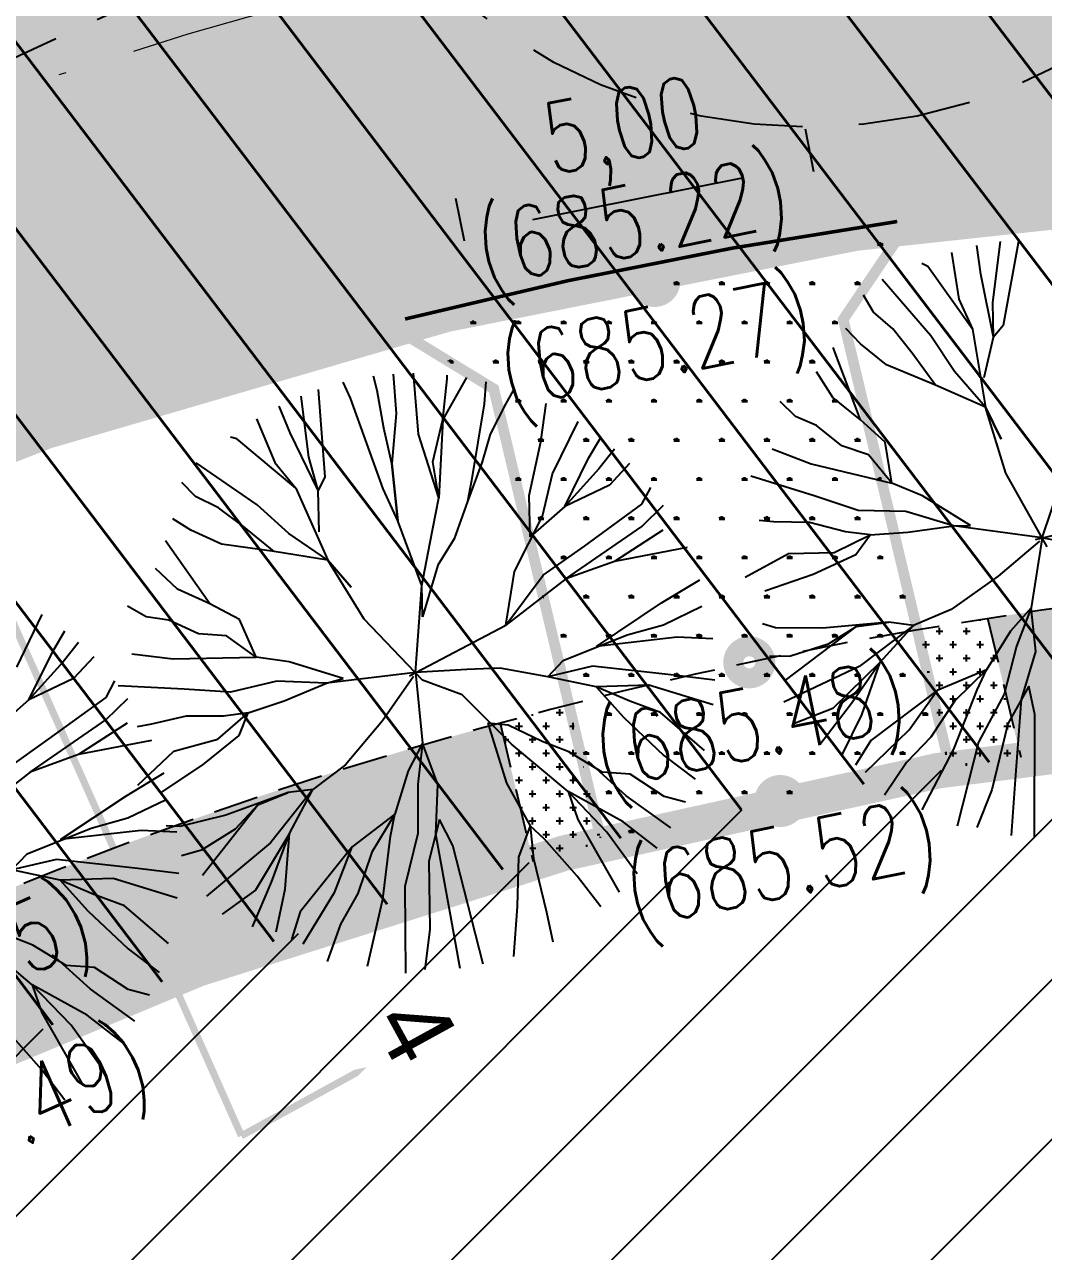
# Model space of a CAD drawing. Extents: x 352140 to 354978, y 6304672 to 6307963.
# Drawn here: x 352300.95 to 352315.26, y 6306009.16 to 6306026.39 of the extents above; entities that cross this region are included whole.
import ezdxf

# ---------------------------------------------------------------- set-up
doc = ezdxf.new("R2010")
doc.units = 0
for name, pattern in [('CENTER', [50.800000000000004, 31.75, -6.35, 6.35, -6.35]), ('CONTINUOS', [0]), ('DASHDOT', [1, 0.5, -0.25, 0, -0.25]), ('DASHDOTX2', [2, 1, -0.5, 0, -0.5]), ('DASHED', [19.049999999999997, 12.7, -6.35]), ('HIDDEN', [9.524999999999999, 6.35, -3.175])]:
    doc.linetypes.add(name, pattern=pattern)
doc.layers.get('0').update_dxf_attribs({"linetype": 'CONTINUOUS'})
for name, color, linetype in [('00-S2_ALL AREA APORTANTES', 150, 'CONTINUOUS'), ('01_Dem Ext_Transl_niv.anillo', 130, 'CONTINUOUS'), ('02_Geo ext_Acotamiento', 7, 'CONTINUOUS'), ('02_Geo ext_Eje', 4, 'CONTINUOUS'), ('02_Geo ext_Geometria', 2, 'CONTINUOUS'), ('03_Pav ext_Escurrimiento', 2, 'CONTINUOUS'), ('03_Pav ext_HCV', 34, 'CONTINUOUS'), ('03_Pav ext_Linea de Corte', 6, 'CONTINUOUS'), ('03_Pav ext_Vereda HC', 42, 'CONTINUOUS'), ('03_Pav proy_Solera Tipo A', 1, 'CONTINUOUS'), ('03_S2_Pav ext_Borde vereda', 7, 'CONTINUOUS'), ('03_S3_Pav ext_Cota', 2, 'CONTINUOUS'), ('Paisajismo', 253, 'CONTINUOUS')]:
    doc.layers.add(name, color=color, linetype=linetype)
doc.layers.add('0_ASD_LINEA OFICIAL', color=253, linetype='DASHDOT', lineweight=20)
doc.layers.add('EJE PROYECTADO', color=7, linetype='DASHDOTX2', lineweight=15)
doc.styles.add('JPG_2MM', font='simplex.shx', dxfattribs={"height": 1})
doc.styles.add('NEGRITA', font='swisse.ttf')
doc.styles.add('ROMANS', font='romans.shx', dxfattribs={"width": 0.75})
doc.dimstyles.new('Principal', dxfattribs={"dimscale": 0, "dimtxt": 2, "dimasz": 2, "dimexe": 1, "dimexo": 1, "dimtad": 1, "dimrnd": 0.05, "dimzin": 1, "dimtxsty": 'ROMANS', "dimcen": 2.5, "dimclrt": 2, "dimaunit": 2, "dimadec": 0, "dimazin": 0, "dimtfac": 1, "dimtmove": 0, "dimatfit": 3, "dimfxl": 1, "dimfxlon": 1, "dimarcsym": 0})
pattern_1 = [(127.2451660467093, (0, 0), (-1.263734244477452, -0.9607975902004564), [])]
pattern_2 = [(359.9999999994121, (0, 0), (0.3175000000056422, 0.5499261309017425), [0.079375, -0.555625]), (90, (0.0396875, -4.072e-13), (-0.3174999999943578, 0.5499261309082575), [0.0396875, -1.06016476181]), (90, (0.049609375, -5.09e-13), (-0.3174999999943578, 0.5499261309082575), [0.03175, -1.06810226181]), (90, (0.029765625, -3.054e-13), (-0.3174999999943578, 0.5499261309082575), [0.03175, -1.06810226181]), (59.99999999941215, (0.05953125, -6.108e-13), (-0.3174999995629745, 0.5499261311573168), [0.0254, -0.6096]), (119.9999999994121, (0.01984375, -2.036e-13), (-0.6349999995686166, 2.555744e-10), [0.0254, -0.6095999999999999])]
pattern_3 = [(0, (0, 0), (0.15875, 0.3175), [0, -0.3175])]

# ---------------------------------------------------------------- blocks, each defined once
blk = doc.blocks.new('*U962')
at = {"layer": 'EJE PROYECTADO', "color": 7, "linetype": 'DASHDOT', "lineweight": 15, "ltscale": 4}
blk.add_arc((352323.9821354292, 6305956.91211073), 72.37226913880471, 63.50553329109514, 114.7343948820518, dxfattribs=at)
blk = doc.blocks.new('*D1351')
at = {"layer": '02_Geo ext_Acotamiento', "color": 0, "lineweight": -2, "transparency": 16777216}
for p, q in [((352312.0316379636, 6306024.31922869), (352311.912838033, 6306024.917548485)), ((352308.083288909, 6306023.647408039), (352311.0293629032, 6306024.232368439)), ((352307.1238597255, 6306023.34476032), (352307.0050597948, 6306023.943080115))]:
    blk.add_line(p, q, dxfattribs=at)
at = {"layer": '02_Geo ext_Acotamiento', "color": 0, "transparency": 16777216}
for points in [[(352310.9969039059, 6306024.395843793), (352311.0618219008, 6306024.068893085), (352312.0102150252, 6306024.427122424)], [(352308.0508299116, 6306023.810883393), (352308.1157479065, 6306023.483932685), (352307.102436787, 6306023.452654054)]]:
    blk.add_solid(points, dxfattribs=at)
at = {"layer": '02_Geo ext_Acotamiento', "color": 2, "transparency": 16777216, "insert": (352309.3795402947, 6306024.830245077), "char_height": 1, "attachment_point": 5, "rotation": 11.230352433512483, "style": 'ROMANS'}
blk.add_mtext('5,00', dxfattribs=at)
blk = doc.blocks.new('A$C27410629')
at = {"true_color": 0x136734, "transparency": 33554559}
h = blk.add_hatch(dxfattribs=at)
h.set_pattern_fill('ANSI31', color=116, scale=0.5)
h.set_pattern_definition([(45, (-8759.562515186517, -519.1035735587502), (-1.122532015133644, 1.122532015133644), [])])
h.paths.add_polyline_path([(137.5068959888558, 1252.464406617455, 0.1176268807227723), (109.8147584422568, 1254.193915082658, 0.0669245107500281), (94.44469839795602, 1249.334472017372, 0.3153492887079504), (64.30173641118381, 1196.270282113329, 0.0226826871159959), (65.7292635223912, 1185.310127003227), (112.3603922077091, 1218.953454515778), (153.4782689701005, 1161.962272479494), (172.1053089193083, 1139.480769404351), (187.9579650288579, 1141.807885415954), (193.565073162812, 1120.465553675225), (224.197974734232, 1050.129297271156), (250.6203797236194, 989.4787086543838), (268.1526288855184, 972.7353945672494, 7.2547007156e-06), (291.4898137452492, 983.2987389690225), (238.1945199318034, 1105.633967029937), (205.2934048173047, 1181.112163638985), (177.0531538182076, 1197.651557407602)])
at = {"layer": '0_ASD_LINEA OFICIAL', "ltscale": 8}
blk.add_lwpolyline([(105.3969465088849, 1035.562361611197, 0.5, 0.5, 0.0290783963948155), (96.49739032833118, 1087.586790840495, 0.5, 0.5, 0), (93.67239595213323, 1099.099954622301, 0.5, 0.5, -0.0248918154574144), (93.1686848455247, 1101.536063994684, 0.5, 0.5, 0.0280001755021464), (85.58360530758229, 1125.976145468789, 0.5, 0.5, 0), (80.53034666677559, 1140.452970316577, 0.5, 0.5, -0.01403462392197), (70.93430501161492, 1165.446933883543, 0.5, 0.5, -0.0411311629425888), (65.72926351752159, 1185.310126999917, 0.5, 0.5, -0.0226826871159949), (64.30173641118381, 1196.270282113328, 0.5, 0.5, -0.3153492887079679), (94.44469839795784, 1249.334472017374, 0.5, 0.5, -0.066924510750147), (109.8147584422877, 1254.193915082663, 0.5, 0.5, -0.1176268807226383), (137.5068959888558, 1252.464406617455, 0.5, 0.5, -0.0442755829468663), (147.2508640152264, 1248.520743937503, 0.5, 0.5, 0), (172.0219517330806, 1234.851772024538, 0.5, 0.5, 0.017506752806276), (184.8220180485951, 1228.362281347179, 0.5, 0.5, -0.0115899727683481), (202.0240396122099, 1219.429553328131, 0.5, 0.5, 0.0894508396498436), (234.6303973079339, 1209.248334625051, 0.5, 0.5, 0.0207485710579163), (245.5796070346114, 1209.119370963425, 0.5, 0.5, 0.0292650525021234), (260.9574949201233, 1210.47964378159, 0.5, 0.5, 0.0145516934507563), (283.5421609954101, 1214.484549576148, 0.5, 0.5, 0.0321136014722069), (329.8150799274445, 1226.935406510711, 0.5, 0.5, 0.0079173357297827)], format="xyseb", dxfattribs=at)
blk = doc.blocks.new('1.0 - LO RECABARREN LOTEO PARQUE - VEGETACION PROPUESTA ETAPA MUNICIPAL')
at = {"layer": 'Paisajismo', "color": 251}
for p, q in [((352314.908742209, 6306023.369068781), (352314.6909236717, 6306022.161016658)), ((352314.3756753092, 6306022.879580681), (352314.3216604016, 6306023.281234941)), ((352314.5441118562, 6306022.480251461), (352314.6527015627, 6306023.341181979)), ((352313.6295153416, 6306022.986245276), (352313.5486111875, 6306023.028441614)), ((352313.9655178457, 6306023.185331128), (352314.0655042462, 6306022.529712184)), ((352314.2604501283, 6306022.105812382), (352313.6295153416, 6306022.986245276)), ((352314.5532282962, 6306021.997412955), (352314.3756753092, 6306022.879580681)), ((352313.6746408337, 6306022.014578867), (352312.992095432, 6306022.803408406)), ((352312.8671855771, 6306022.346744107), (352312.7291637562, 6306022.584653731)), ((352314.0655042462, 6306022.529712184), (352314.2604501283, 6306022.105812382)), ((352313.1386919118, 6306022.111354795), (352312.8671855771, 6306022.346744107)), ((352314.5532282962, 6306021.997412955), (352314.5441118562, 6306022.480251461)), ((352314.6909236717, 6306022.161016658), (352314.5532282962, 6306021.997412955)), ((352312.6846123119, 6306021.901755619), (352312.4793849411, 6306022.119260246)), ((352313.4122135213, 6306021.769111468), (352313.1386919118, 6306022.111354795)), ((352314.0045821409, 6306021.513058085), (352313.6746408337, 6306022.014578867)), ((352314.2604501283, 6306022.105812382), (352314.4413102241, 6306021.013550462)), ((352314.4231299521, 6306021.431443747), (352314.5532282962, 6306021.997412955)), ((352312.6846395268, 6306020.835106607), (352312.3020767844, 6306021.850209776)), ((352313.0521982398, 6306021.60681376), (352312.6846123119, 6306021.901755619)), ((352313.7411483344, 6306021.321016178), (352313.4122135213, 6306021.769111468)), ((352306.1253539278, 6306021.476784886), (352306.1667701, 6306020.922210893)), ((352306.4770828532, 6306020.632699491), (352306.409599331, 6306021.488143883)), ((352312.2965691898, 6306021.149786738), (352312.0685779052, 6306021.50774041)), ((352313.7411483344, 6306021.321016178), (352313.0521982398, 6306021.60681376)), ((352314.4413102241, 6306021.013550462), (352314.0045821409, 6306021.513058085)), ((352305.521761261, 6306021.13932873), (352305.4212221859, 6306021.364099648)), ((352305.9003253116, 6306021.247337454), (352305.8448023718, 6306021.446553008)), ((352307.1533378628, 6306021.426951555), (352306.818397508, 6306020.837511602)), ((352306.818397508, 6306020.837511602), (352306.8806955368, 6306021.409624911)), ((352306.8806955368, 6306021.409624911), (352306.8834161753, 6306021.464266996)), ((352307.4263706961, 6306021.369726422), (352307.4023761749, 6306021.057696417)), ((352314.4413102241, 6306021.013550462), (352313.7411483344, 6306021.321016178)), ((352304.9391940841, 6306020.3085216), (352304.8288868019, 6306021.169233739)), ((352305.0698025248, 6306021.260305692), (352305.1612211229, 6306020.036182542)), ((352305.9805620109, 6306019.867652418), (352305.521761261, 6306021.13932873)), ((352305.9923519417, 6306020.718235642), (352305.9003253116, 6306021.247337454)), ((352307.8131051968, 6306021.256025732), (352307.7000847793, 6306021.055509015)), ((352312.6846395268, 6306020.835106607), (352312.2965691898, 6306021.149786738)), ((352304.6761872657, 6306020.652995273), (352304.5233797102, 6306021.028353241)), ((352307.4023761749, 6306021.057696417), (352307.2215703408, 6306019.983754726)), ((352307.7000847793, 6306021.055509015), (352307.484687973, 6306020.634888978)), ((352308.1973337322, 6306020.527261327), (352308.2711366198, 6306021.066192506)), ((352311.7731688414, 6306020.883000588), (352311.5555602868, 6306021.092682218)), ((352314.6634583186, 6306020.563438939), (352314.4413102241, 6306021.013550462)), ((352314.4413102241, 6306021.013550462), (352314.6634583186, 6306020.563438939)), ((352314.725930756, 6306020.083587269), (352314.4413102241, 6306021.013550462)), ((352304.2025678118, 6306020.846378553), (352304.4634371167, 6306020.236640342)), ((352306.1667701, 6306020.922210893), (352306.1029269632, 6306020.222042365)), ((352306.6789341737, 6306020.243894909), (352306.818397508, 6306020.837511602)), ((352306.818397508, 6306020.837511602), (352306.7637869874, 6306019.740532651)), ((352308.3614622964, 6306020.074867887), (352308.7200368392, 6306020.813191089)), ((352312.0693531808, 6306020.754972359), (352311.7731688414, 6306020.883000588)), ((352313.0325007342, 6306020.519667289), (352312.6846395268, 6306020.835106607)), ((352305.0688475101, 6306019.843326888), (352304.6761872657, 6306020.652995273)), ((352306.1029269632, 6306020.222042365), (352305.9923519417, 6306020.718235642)), ((352306.7637869874, 6306019.740532651), (352306.4770828532, 6306020.632699491)), ((352307.484687973, 6306020.634888978), (352307.3721735563, 6306020.24294307)), ((352312.4219549331, 6306020.46766971), (352312.0693531808, 6306020.754972359)), ((352303.9270757712, 6306020.569544678), (352303.8381863976, 6306020.590152741)), ((352304.7582584436, 6306019.875011631), (352303.9270757712, 6306020.569544678)), ((352308.0323454699, 6306019.771059523), (352308.1973337322, 6306020.527261327)), ((352308.8671149551, 6306020.296159413), (352309.0383532528, 6306020.585405183)), ((352312.7982304252, 6306020.341153676), (352312.4219549331, 6306020.46766971)), ((352313.1261542302, 6306019.946486867), (352313.0325007342, 6306020.519667289)), ((352305.0688475101, 6306019.843326888), (352304.9391940841, 6306020.3085216)), ((352308.5341217885, 6306019.61846599), (352308.8671149551, 6306020.296159413)), ((352309.2320093577, 6306020.423035971), (352309.0125859494, 6306020.148704587)), ((352311.4453531427, 6306020.429324336), (352311.9923637293, 6306020.218272381)), ((352313.1261542302, 6306019.946486867), (352312.7982304252, 6306020.341153676)), ((352315.2357165081, 6306019.177625297), (352315.6290738645, 6306020.341155051)), ((352304.2139183997, 6306019.64008611), (352303.3556903216, 6306020.233015138)), ((352304.4634371167, 6306020.236640342), (352304.7582584436, 6306019.875011631)), ((352306.1895223275, 6306019.414056425), (352306.1029269632, 6306020.222042365)), ((352306.1029269632, 6306020.222042365), (352306.1895223275, 6306019.414056425)), ((352306.7637869874, 6306019.740532651), (352306.6789341737, 6306020.243894909)), ((352307.3721735563, 6306020.24294307), (352307.1669211462, 6306019.686465161)), ((352309.0125859494, 6306020.148704587), (352308.5341217885, 6306019.61846599)), ((352309.4437403454, 6306020.220729328), (352309.1602959184, 6306019.918318844)), ((352311.9923637293, 6306020.218272381), (352313.1261542302, 6306019.946486867)), ((352303.3490318485, 6306019.759622682), (352303.1558662046, 6306019.955423719)), ((352305.1612211229, 6306020.036182542), (352305.0688475101, 6306019.843326888)), ((352307.2215703408, 6306019.983754726), (352307.1669211462, 6306019.686465161)), ((352308.2219997887, 6306019.481248232), (352308.3614622964, 6306020.074867887)), ((352309.1602959184, 6306019.918318844), (352308.5341217885, 6306019.61846599)), ((352312.0346222816, 6306019.765535022), (352311.1480868804, 6306020.042759587)), ((352313.1261542302, 6306019.946486867), (352313.1261542302, 6306019.946486867)), ((352313.5568295757, 6306019.767553458), (352313.1261542302, 6306019.946486867)), ((352315.3062289232, 6306019.05231468), (352314.725930756, 6306020.083587269)), ((352303.6708042406, 6306019.599665357), (352303.3490318485, 6306019.759622682)), ((352304.7582584436, 6306019.875011631), (352305.2066952141, 6306018.862761198)), ((352305.0845184382, 6306019.26280889), (352305.0688475101, 6306019.843326888)), ((352306.1895223275, 6306019.414056425), (352305.9805620109, 6306019.867652418)), ((352308.0480162596, 6306019.190542019), (352308.0323454699, 6306019.771059523)), ((352309.6168795759, 6306019.648113329), (352309.7405677925, 6306019.882122342)), ((352312.6526776882, 6306019.5634142), (352312.0346222816, 6306019.765535022)), ((352314.2323135182, 6306019.352723584), (352313.5568295757, 6306019.767553458)), ((352304.0212672759, 6306019.336758098), (352303.6708042406, 6306019.599665357)), ((352304.658864125, 6306019.23708777), (352304.2139183997, 6306019.64008611)), ((352306.6386704628, 6306019.095439808), (352306.7637869874, 6306019.740532651)), ((352307.1669211462, 6306019.686465161), (352306.9802179542, 6306019.162892826)), ((352308.5341217885, 6306019.61846599), (352308.0480162596, 6306019.190542019)), ((352308.8098990669, 6306019.062617455), (352309.6168795759, 6306019.648113329)), ((352309.6151549162, 6306019.334872813), (352309.921352526, 6306019.633985929)), ((352303.2836228491, 6306019.283104671), (352303.0304961448, 6306019.442332206)), ((352306.524930163, 6306018.508989134), (352306.1895223275, 6306019.414056425)), ((352307.8282986632, 6306018.705824033), (352308.2219997887, 6306019.481248232)), ((352311.4647255792, 6306019.403292192), (352311.263296725, 6306019.419614065)), ((352311.9677281454, 6306019.392663796), (352311.4647255792, 6306019.403292192)), ((352313.3205956933, 6306019.549302863), (352312.6526776882, 6306019.5634142)), ((352313.9920445167, 6306019.348187082), (352313.3205956933, 6306019.549302863)), ((352315.1440312857, 6306019.156147378), (352316.632985972, 6306019.504945643)), ((352303.7133204902, 6306019.089532845), (352303.2836228491, 6306019.283104671)), ((352304.451869166, 6306018.985233543), (352304.0212672759, 6306019.336758098)), ((352305.2066952141, 6306018.862761198), (352304.658864125, 6306019.23708777)), ((352308.5502338077, 6306018.601920497), (352309.6151549162, 6306019.334872813)), ((352309.9117009029, 6306019.286484619), (352309.2303544129, 6306018.846950173)), ((352312.4730094506, 6306019.26132564), (352311.9677281454, 6306019.392663796)), ((352312.8194148639, 6306019.219151609), (352312.4730094506, 6306019.26132564)), ((352312.8194148639, 6306019.219151609), (352313.352839578, 6306019.255948484)), ((352313.352839578, 6306019.255948484), (352313.9920445167, 6306019.348187082)), ((352313.9920445167, 6306019.348187082), (352314.2323135182, 6306019.352723584)), ((352315.2357165081, 6306019.177625297), (352313.9920445167, 6306019.348187082)), ((352303.5505708403, 6306018.250400024), (352302.9261574444, 6306019.137471954)), ((352304.451869166, 6306018.985233543), (352303.7133204902, 6306019.089532845)), ((352306.524930163, 6306018.508989134), (352306.6386704628, 6306019.095439808)), ((352306.9802179542, 6306019.162892826), (352306.7504743382, 6306018.793748936)), ((352308.2314349681, 6306018.651757142), (352308.8098990669, 6306019.062617455)), ((352312.3167185482, 6306018.969147708), (352312.8194148639, 6306019.219151609)), ((352312.619821273, 6306018.942090324), (352312.8194148639, 6306019.219151609)), ((352315.1979290049, 6306019.13044277), (352314.619683363, 6306018.63849375)), ((352315.2357165081, 6306019.177625297), (352315.082100459, 6306018.192918729)), ((352315.9474513624, 6306019.037699306), (352315.2357165081, 6306019.177625297)), ((352305.2066952141, 6306018.862761198), (352304.451869166, 6306018.985233543)), ((352310.2536715527, 6306019.043247425), (352309.2303544129, 6306018.846950173)), ((352311.0680329209, 6306018.62488287), (352311.676000469, 6306018.957050358)), ((352311.676000469, 6306018.957050358), (352312.3167185482, 6306018.969147708)), ((352312.0216123206, 6306018.669164462), (352312.619821273, 6306018.942090324)), ((352303.0961011742, 6306018.457956027), (352302.7857884192, 6306018.747467428)), ((352305.5344125653, 6306018.482561913), (352305.2066952141, 6306018.862761198)), ((352305.2066952141, 6306018.862761198), (352305.5344125653, 6306018.482561913)), ((352305.7149769264, 6306018.033610978), (352305.2066952141, 6306018.862761198)), ((352306.7504743382, 6306018.793748936), (352306.5368200827, 6306018.068505215)), ((352309.2303544129, 6306018.846950173), (352308.5502338077, 6306018.601920497)), ((352309.2303544129, 6306018.846950173), (352308.5502338077, 6306018.601920497)), ((352307.7061565162, 6306017.950607548), (352307.8282986632, 6306018.705824033)), ((352307.7061565162, 6306017.950607548), (352308.2314349681, 6306018.651757142)), ((352308.5502338077, 6306018.601920497), (352307.7061565162, 6306017.950607548)), ((352309.8929071439, 6306018.263402724), (352310.431654986, 6306018.5893746)), ((352311.3422242699, 6306018.434957477), (352312.0216123206, 6306018.669164462)), ((352314.619683363, 6306018.63849375), (352313.9608443767, 6306018.171748376)), ((352303.5505708403, 6306018.250400024), (352303.0961011742, 6306018.457956027)), ((352306.435253639, 6306017.284044392), (352306.524930163, 6306018.508989134)), ((352306.5368200827, 6306018.068505215), (352306.524930163, 6306018.508989134)), ((352302.6561152618, 6306018.068680841), (352302.3929589573, 6306018.217235976)), ((352303.966300691, 6306018.032046931), (352303.5505708403, 6306018.250400024)), ((352308.9774933039, 6306017.653160551), (352309.8929071439, 6306018.263402724)), ((352309.921653575, 6306017.957862115), (352310.4588206273, 6306018.21852423)), ((352300.835916915, 6306017.360799596), (352301.1944914578, 6306018.099122797)), ((352302.9749140997, 6306018.018844195), (352302.6561152618, 6306018.068680841)), ((352304.2004089076, 6306017.50053953), (352303.966300691, 6306018.032046931)), ((352306.534880689, 6306017.180366033), (352305.7149769264, 6306018.033610978)), ((352313.9608443767, 6306018.171748376), (352313.4309481352, 6306017.947953164)), ((352315.082100459, 6306018.192918729), (352314.7944907785, 6306017.866802971)), ((352315.082100459, 6306018.192918729), (352314.8786148246, 6306017.65460103)), ((352315.082100459, 6306018.192918729), (352315.082100459, 6306018.192918729)), ((352315.1470947583, 6306017.579500362), (352315.082100459, 6306018.192918729)), ((352301.3415695737, 6306017.582091121), (352301.5128078714, 6306017.871336891)), ((352303.3881926565, 6306017.828918833), (352302.9749140997, 6306018.018844195)), ((352306.3518602664, 6306017.240306236), (352307.7061565162, 6306017.950607548)), ((352309.4072330317, 6306017.814489065), (352309.921653575, 6306017.957862115)), ((352311.4928346211, 6306017.914538896), (352311.3107509884, 6306017.971477637)), ((352312.1566763096, 6306017.906947805), (352311.4928346211, 6306017.914538896)), ((352311.6275187647, 6306017.172440102), (352312.6300522055, 6306017.932831506)), ((352313.0828858636, 6306017.994828995), (352312.1566763096, 6306017.906947805)), ((352312.6300522055, 6306017.932831506), (352312.2341426084, 6306017.684843838)), ((352312.6300522055, 6306017.932831506), (352313.0828858636, 6306017.994828995)), ((352313.0828858636, 6306017.994828995), (352312.6300522055, 6306017.932831506)), ((352313.4309481352, 6306017.947953164), (352312.6673399899, 6306017.37233451)), ((352312.9599935701, 6306017.43130765), (352313.4309481352, 6306017.947953164)), ((352313.4309481352, 6306017.947953164), (352313.0828858636, 6306017.994828995)), ((352314.7944907785, 6306017.866802971), (352314.4575228595, 6306017.325965003)), ((352301.7064639764, 6306017.708967679), (352301.4870405681, 6306017.434636295)), ((352303.7841559716, 6306017.800588534), (352303.3881926565, 6306017.828918833)), ((352304.2004089076, 6306017.50053953), (352303.7841559716, 6306017.800588534)), ((352308.509970095, 6306017.453465397), (352309.4072330317, 6306017.814489065)), ((352310.1108462827, 6306017.781035667), (352308.9774933039, 6306017.653160551)), ((352310.6124433271, 6306017.759646107), (352310.1108462827, 6306017.781035667)), ((352312.2341426084, 6306017.684843838), (352311.703237588, 6306017.51447715)), ((352301.0085764072, 6306016.904397698), (352301.3415695737, 6306017.582091121)), ((352301.9181949641, 6306017.506661036), (352301.634750537, 6306017.204250553)), ((352302.4522590588, 6306017.547405556), (352303.0346797306, 6306017.479954306)), ((352311.703237588, 6306017.51447715), (352311.4095774546, 6306017.508932575)), ((352314.8786148246, 6306017.65460103), (352314.7043489605, 6306016.983214565)), ((352314.9461311024, 6306016.907609818), (352315.1470947583, 6306017.579500362)), ((352301.4870405681, 6306017.434636295), (352301.0085764072, 6306016.904397698)), ((352303.0346797306, 6306017.479954306), (352304.2004089076, 6306017.50053953)), ((352304.2004089076, 6306017.50053953), (352304.2004089076, 6306017.50053953)), ((352304.6621583273, 6306017.435072811), (352304.2004089076, 6306017.50053953)), ((352305.4199587548, 6306017.202476824), (352304.6621583273, 6306017.435072811)), ((352307.6253084445, 6306017.345591627), (352307.1593587608, 6306017.32667722)), ((352308.2957991718, 6306017.227350127), (352307.6253084445, 6306017.345591627)), ((352308.2957991718, 6306017.227350127), (352308.509970095, 6306017.453465397)), ((352308.9202780703, 6306017.373658352), (352308.2957991718, 6306017.227350127)), ((352310.0638936188, 6306017.248595263), (352308.9202780703, 6306017.373658352)), ((352312.6673399899, 6306017.37233451), (352311.6085585149, 6306016.871315603)), ((352312.9599935701, 6306017.43130765), (352312.2985772722, 6306016.782601363)), ((352312.5439455082, 6306016.835529006), (352312.9599935701, 6306017.43130765)), ((352312.7025745511, 6306016.68960197), (352312.9599935701, 6306017.43130765)), ((352301.634750537, 6306017.204250553), (352301.0085764072, 6306016.904397698)), ((352302.0913341946, 6306016.934045037), (352302.2150224111, 6306017.16805405)), ((352304.488056418, 6306017.164650374), (352303.8378582845, 6306017.011170805)), ((352305.1884696171, 6306017.137958981), (352304.488056418, 6306017.164650374)), ((352306.435253639, 6306017.284044392), (352305.1884696171, 6306017.137958981)), ((352305.1884696171, 6306017.137958981), (352305.4199587548, 6306017.202476824)), ((352306.4104755257, 6306017.228907007), (352305.9737348046, 6306016.607908293)), ((352307.1593587608, 6306017.32667722), (352306.435253639, 6306017.284044392)), ((352306.435253639, 6306017.284044392), (352306.5329412935, 6306016.29222685)), ((352307.0911136236, 6306016.974805271), (352306.534880689, 6306017.180366033)), ((352308.9734650366, 6306017.083372632), (352308.2957991718, 6306017.227350127)), ((352310.6381166586, 6306017.178910572), (352310.0638936188, 6306017.248595263)), ((352314.4575228595, 6306017.325965003), (352313.7620564262, 6306017.031612714)), ((352314.4575228595, 6306017.325965003), (352314.0117528898, 6306016.889967891)), ((352314.3249935787, 6306017.04224149), (352314.4575228595, 6306017.325965003)), ((352303.18888818, 6306017.0521966), (352302.2611861055, 6306017.098751276)), ((352303.8378582845, 6306017.011170805), (352303.18888818, 6306017.0521966)), ((352304.5926843327, 6306016.888698459), (352305.1884696171, 6306017.137958981)), ((352309.7143399223, 6306017.106530017), (352308.9734650366, 6306017.083372632)), ((352308.9734650366, 6306017.083372632), (352309.3606627624, 6306016.652848274)), ((352309.4453605043, 6306016.882042116), (352308.9734650366, 6306017.083372632)), ((352310.6151225932, 6306016.832595392), (352309.7143399223, 6306017.106530017)), ((352313.7620564262, 6306017.031612714), (352312.830041145, 6306016.329750299)), ((352313.3702143942, 6306016.480827605), (352313.7620564262, 6306017.031612714)), ((352313.9987839228, 6306016.210938908), (352314.3249935787, 6306017.04224149)), ((352315.0480101597, 6306017.096143812), (352314.7563126044, 6306016.56737456)), ((352315.136026573, 6306016.695296697), (352315.0480101597, 6306017.096143812)), ((352301.0085764072, 6306016.904397698), (352300.5224708783, 6306016.476473727)), ((352301.2843536855, 6306016.348549163), (352302.0913341946, 6306016.934045037)), ((352302.0896095349, 6306016.620804521), (352302.3958071446, 6306016.919917637)), ((352304.085439752, 6306016.719586452), (352304.5926843327, 6306016.888698459)), ((352307.7836408164, 6306016.280222579), (352307.0911136236, 6306016.974805271)), ((352309.877188279, 6306016.72502233), (352309.4453605043, 6306016.882042116)), ((352312.1268886623, 6306016.293178885), (352312.5439455082, 6306016.835529006)), ((352314.0117528898, 6306016.889967891), (352313.6742806093, 6306016.375842648)), ((352314.7043489605, 6306016.983214565), (352314.3432074541, 6306016.308299714)), ((352314.8605288225, 6306015.783591518), (352314.9461311024, 6306016.907609818)), ((352303.2174308952, 6306016.674449211), (352302.7277726706, 6306016.558866481)), ((352303.7395021508, 6306016.67373304), (352303.2174308952, 6306016.674449211)), ((352303.6612994888, 6306016.351740597), (352304.085439752, 6306016.719586452)), ((352304.085439752, 6306016.719586452), (352303.7395021508, 6306016.67373304)), ((352303.9615293247, 6306016.401393487), (352304.085439752, 6306016.719586452)), ((352309.3606627624, 6306016.652848274), (352309.9263406139, 6306016.121177727)), ((352310.4952336792, 6306016.192406748), (352309.877188279, 6306016.72502233)), ((352312.2985772722, 6306016.782601363), (352311.7595435743, 6306016.571169435)), ((352312.4313617878, 6306016.14109394), (352312.7025745511, 6306016.68960197)), ((352315.1307251848, 6306014.974758715), (352315.136026573, 6306016.695296697)), ((352301.0246884264, 6306015.887852205), (352302.0896095349, 6306016.620804521)), ((352302.3861555215, 6306016.572416327), (352301.7048090316, 6306016.132881882)), ((352302.7277726706, 6306016.558866481), (352302.5286682377, 6306016.524262845)), ((352305.9737348046, 6306016.607908293), (352305.452657936, 6306015.991143385)), ((352307.4517240279, 6306016.576037777), (352307.7141668218, 6306015.733848226)), ((352307.7376268417, 6306016.544771706), (352307.4517240279, 6306016.576037777)), ((352308.2166974469, 6306016.317705195), (352307.7376268417, 6306016.544771706)), ((352312.7579784953, 6306015.885630156), (352313.3702143942, 6306016.480827605)), ((352314.7563126044, 6306016.56737456), (352314.5325272688, 6306015.637378609)), ((352300.7058895867, 6306015.93768885), (352301.2843536855, 6306016.348549163)), ((352302.7281261714, 6306016.329179133), (352301.7048090316, 6306016.132881882)), ((352303.0439944067, 6306016.179692817), (352303.6612994888, 6306016.351740597)), ((352303.4506514135, 6306015.987453592), (352303.9615293247, 6306016.401393487)), ((352308.5899099607, 6306016.172084637), (352308.2166974469, 6306016.317705195)), ((352312.830041145, 6306016.329750299), (352312.6153446778, 6306015.983563821)), ((352313.6742806093, 6306016.375842648), (352313.3337819902, 6306016.022002975)), ((352314.3432074541, 6306016.308299714), (352314.0450427449, 6306015.126820468)), ((352301.7048090316, 6306016.132881882), (352301.0246884264, 6306015.887852205)), ((352301.7048090316, 6306016.132881882), (352301.0246884264, 6306015.887852205)), ((352302.5384932017, 6306015.705954164), (352303.0439944067, 6306016.179692817)), ((352306.5329412935, 6306016.29222685), (352306.3360907308, 6306015.90451475)), ((352306.5329412935, 6306016.29222685), (352306.4706402921, 6306015.720115905)), ((352306.5329412935, 6306016.29222685), (352306.5329412935, 6306016.29222685)), ((352306.7493714337, 6306015.714589987), (352306.5329412935, 6306016.29222685)), ((352308.5790533731, 6306015.614311654), (352307.7836408164, 6306016.280222579)), ((352309.0576064872, 6306015.886376558), (352308.5899099607, 6306016.172084637)), ((352313.5523252331, 6306015.357240364), (352313.9987839228, 6306016.210938908)), ((352302.8514881433, 6306015.59068614), (352303.4506514135, 6306015.987453592)), ((352305.452657936, 6306015.991143385), (352304.9956246212, 6306015.64186574)), ((352309.3951677659, 6306015.555360471), (352308.865066588, 6306016.034279916)), ((352309.9263406139, 6306016.121177727), (352310.3644418516, 6306015.78852085)), ((352313.3337819902, 6306016.022002975), (352313.0219987224, 6306015.561810334)), ((352301.0246884264, 6306015.887852205), (352300.1806111348, 6306015.236539257)), ((352302.3673617626, 6306015.549334432), (352302.9061096046, 6306015.875306308)), ((352306.3360907308, 6306015.90451475), (352306.1451851288, 6306015.296560693)), ((352309.4535676546, 6306015.85804566), (352309.0576064872, 6306015.886376558)), ((352309.9284358499, 6306015.546597427), (352309.4535676546, 6306015.85804566)), ((352314.8060065862, 6306014.99546556), (352314.8605288225, 6306015.783591518)), ((352304.9956246212, 6306015.64186574), (352304.400356828, 6306014.893473805)), ((352304.9956246212, 6306015.64186574), (352304.6469062844, 6306015.600149915)), ((352304.6689414272, 6306015.023805161), (352304.9956246212, 6306015.64186574)), ((352306.4706402921, 6306015.720115905), (352306.4699289274, 6306015.026482088)), ((352306.7229378629, 6306015.013787189), (352306.7493714337, 6306015.714589987)), ((352307.7141668218, 6306015.733848226), (352308.0478291354, 6306015.133406983)), ((352309.3514141694, 6306015.188056861), (352308.5790533731, 6306015.614311654)), ((352308.5790533731, 6306015.614311654), (352308.716284812, 6306015.219929451)), ((352309.1256556065, 6306015.045482678), (352308.5790533731, 6306015.614311654)), ((352314.5325272688, 6306015.637378609), (352314.3212494747, 6306015.110127243)), ((352301.4519479226, 6306014.939092259), (352302.3673617626, 6306015.549334432)), ((352302.3961081936, 6306015.243793824), (352302.9332752459, 6306015.504455938)), ((352304.6469062844, 6306015.600149915), (352303.7721575948, 6306015.283287212)), ((352304.2239948769, 6306015.426806463), (352304.6469062844, 6306015.600149915)), ((352304.6469062844, 6306015.600149915), (352304.2239948769, 6306015.426806463)), ((352310.0221200618, 6306015.103433663), (352309.3951677659, 6306015.555360471)), ((352310.2265921528, 6306015.467216677), (352309.9284358499, 6306015.546597427)), ((352303.7721575948, 6306015.283287212), (352303.1275377287, 6306015.124514922)), ((352303.4436417917, 6306014.439731264), (352304.2239948769, 6306015.426806463)), ((352304.2239948769, 6306015.426806463), (352303.9027391525, 6306015.087635338)), ((352306.1451851288, 6306015.296560693), (352305.5455059937, 6306014.837538074)), ((352306.1451851288, 6306015.296560693), (352305.8227035197, 6306014.762884799)), ((352306.0878724048, 6306014.988699856), (352306.1451851288, 6306015.296560693)), ((352300.9844247137, 6306014.739397105), (352301.8816876504, 6306015.100420773)), ((352301.8816876504, 6306015.100420773), (352302.3961081936, 6306015.243793824)), ((352303.1275377287, 6306015.124514922), (352302.9369989163, 6306015.134076857)), ((352306.7743960893, 6306015.22181714), (352306.6243003704, 6306014.636876406)), ((352306.9599213426, 6306014.855749279), (352306.7743960893, 6306015.22181714)), ((352308.0478291354, 6306015.133406983), (352307.8815153269, 6306014.694829562)), ((352308.2504747173, 6306014.943882448), (352308.0478291354, 6306015.133406983)), ((352308.0478291354, 6306015.133406983), (352308.0926150794, 6306014.67435249)), ((352308.716284812, 6306015.219929451), (352309.2945948289, 6306014.201954413)), ((352309.8297316901, 6306014.820037573), (352309.3514141694, 6306015.188056861)), ((352302.5853009013, 6306015.066967376), (352301.4519479226, 6306014.939092259)), ((352303.0868979457, 6306015.045577815), (352302.5853009013, 6306015.066967376)), ((352303.9027391525, 6306015.087635338), (352303.4313590315, 6306014.789833843)), ((352304.6689414272, 6306015.023805161), (352304.1909037269, 6306014.230223834)), ((352304.4152203037, 6306014.342869206), (352304.6689414272, 6306015.023805161)), ((352304.6053194945, 6306014.241280965), (352304.6689414272, 6306015.023805161)), ((352305.9800695591, 6306014.102215075), (352306.0878724048, 6306014.988699856)), ((352306.4699289274, 6306015.026482088), (352306.2891706944, 6306014.282667793)), ((352306.9213371044, 6306013.904110377), (352306.7229378629, 6306015.013787189)), ((352308.7084970824, 6306014.423985205), (352308.2504747173, 6306014.943882448)), ((352309.547826673, 6306014.457916336), (352309.1256556065, 6306015.045482678)), ((352303.4313590315, 6306014.789833843), (352303.1484297704, 6306014.710979233)), ((352304.400356828, 6306014.893473805), (352303.5006391525, 6306014.143442965)), ((352305.5455059937, 6306014.837538074), (352304.8187809127, 6306013.924776334)), ((352305.3039614117, 6306014.206221489), (352305.5455059937, 6306014.837538074)), ((352305.8227035197, 6306014.762884799), (352305.6246249262, 6306014.180667334)), ((352307.385341527, 6306013.188626992), (352306.9599213426, 6306014.855749279)), ((352300.7702537904, 6306014.513281835), (352300.9844247137, 6306014.739397105)), ((352301.3947326889, 6306014.65959006), (352300.7702537904, 6306014.513281835)), ((352302.5383482375, 6306014.534526971), (352301.3947326889, 6306014.65959006)), ((352306.6243003704, 6306014.636876406), (352306.6403603551, 6306013.680469369)), ((352307.8815153269, 6306014.694829562), (352307.8660869467, 6306014.00120014)), ((352308.0926150794, 6306014.67435249), (352308.2749219912, 6306013.920777872)), ((352301.4479196552, 6306014.36930434), (352300.7702537904, 6306014.513281835)), ((352303.1125712773, 6306014.46484228), (352302.5383482375, 6306014.534526971)), ((352309.0372550764, 6306013.993393634), (352308.7084970824, 6306014.423985205)), ((352302.188794541, 6306014.392461726), (352301.4479196552, 6306014.36930434)), ((352301.4479196552, 6306014.36930434), (352301.8351173811, 6306013.938779982)), ((352301.9198151229, 6306014.167973825), (352301.4479196552, 6306014.36930434)), ((352303.0895772118, 6306014.1185271), (352302.188794541, 6306014.392461726)), ((352304.1471523688, 6306013.7134094), (352304.4152203037, 6306014.342869206)), ((352304.4799962979, 6306013.642355662), (352304.6053194945, 6306014.241280965)), ((352306.2891706944, 6306014.282667793), (352306.2961498123, 6306013.06416597)), ((352302.3516428977, 6306014.010954038), (352301.9198151229, 6306014.167973825)), ((352304.1909037269, 6306014.230223834), (352303.7219298545, 6306013.890629524)), ((352304.8601491164, 6306013.47675357), (352305.3039614117, 6306014.206221489)), ((352305.6246249262, 6306014.180667334), (352305.3835059121, 6306013.752878315)), ((352305.7614480785, 6306013.163955403), (352305.9800695591, 6306014.102215075)), ((352301.8351173811, 6306013.938779982), (352302.4007952325, 6306013.407109436)), ((352302.9696882979, 6306013.478338457), (352302.3516428977, 6306014.010954038)), ((352304.8187809127, 6306013.924776334), (352304.6975462452, 6306013.53587814)), ((352307.0657727485, 6306013.127416392), (352306.9213371044, 6306013.904110377)), ((352307.8660869467, 6306014.00120014), (352307.8119176747, 6306013.296773327)), ((352308.2749219912, 6306013.920777872), (352308.3639763881, 6306013.501800301)), ((352305.3835059121, 6306013.752878315), (352305.1968027184, 6306013.22930598)), ((352301.0535079917, 6306012.900243362), (352300.2580954351, 6306013.566154287)), ((352301.0643645794, 6306013.458016345), (352300.6911520655, 6306013.603636904)), ((352306.6403603551, 6306013.680469369), (352306.5677458424, 6306013.117122725)), ((352301.5320611059, 6306013.172308266), (352301.0643645794, 6306013.458016345)), ((352302.4007952325, 6306013.407109436), (352302.8388964702, 6306013.074452559)), ((352301.8696223845, 6306012.841292179), (352301.3395212066, 6306013.320211624)), ((352301.9280222732, 6306013.143977368), (352301.5320611059, 6306013.172308266)), ((352302.4028904685, 6306012.832529135), (352301.9280222732, 6306013.143977368)), ((352301.8258687881, 6306012.473988569), (352301.0535079917, 6306012.900243362)), ((352301.0535079917, 6306012.900243362), (352301.1907394307, 6306012.505861159)), ((352301.6001102251, 6306012.331414387), (352301.0535079917, 6306012.900243362)), ((352302.4965746805, 6306012.389365371), (352301.8696223845, 6306012.841292179)), ((352302.7010467715, 6306012.753148385), (352302.4028904685, 6306012.832529135)), ((352301.1907394307, 6306012.505861159), (352301.7690494475, 6306011.487886121)), ((352302.3041863087, 6306012.105969281), (352301.8258687881, 6306012.473988569)), ((352301.1829517011, 6306011.709916913), (352300.7249293359, 6306012.229814156)), ((352302.0222812917, 6306011.743848044), (352301.6001102251, 6306012.331414387)), ((352301.511709695, 6306011.279325342), (352301.1829517011, 6306011.709916913))]:
    blk.add_line(p, q, dxfattribs=at)

msp = doc.modelspace()

# ---------------------------------------------------------------- hatches: boundary and pattern name
at = {"layer": '00-S2_ALL AREA APORTANTES', "linetype": 'DASHED', "lineweight": 40, "ltscale": 0.25}
h = msp.add_hatch(dxfattribs=at)
h.set_pattern_fill('ANSI31', color=40, scale=0.5, angle=82.24516604670927)
h.set_pattern_definition(pattern_1)
h.paths.add_polyline_path([(352329.9577516248, 6306041.57653233, 0.1115037584291172), (352293.034131333, 6306035.929969454, 0.0093845396263855), (352290.3168473275, 6306034.820796145), (352295.2747028061, 6306023.347256945, -0.1201643154600436), (352329.0790281165, 6306029.104679774)])
h = msp.add_hatch(dxfattribs=at)
h.set_pattern_fill('ANSI31', color=150, scale=0.5, angle=82.24516604670927)
h.set_pattern_definition(pattern_1)
h.paths.add_polyline_path([(352329.0790281165, 6306029.104679774, 0.1201643154600436), (352295.2747028061, 6306023.347256945), (352300.2329957009, 6306011.872705468, -0.1201719451323547), (352328.2004992891, 6306016.635590354)])
at = {"layer": '03_Pav ext_HCV'}
h = msp.add_hatch(dxfattribs=at)
h.set_pattern_fill('SWAMP', color=256, scale=0.025, angle=-5.878428e-10, style=0)
h.set_pattern_definition(pattern_2)
h.paths.add_polyline_path([(352360.868372727, 6306028.31840835, 0.2867501767208371), (352276.1412867497, 6306023.175510557, 0.0186995896494059), (352271.7705830562, 6306019.63894139, 0.1387730875209856), (352249.4208122046, 6305985.325619695, 0.0821169976683035), (352247.1096555825, 6305968.544474194), (352254.11489188, 6305968.473110226, -0.0849190631894005), (352256.1782145034, 6305983.480684427, -0.1378571209184878), (352276.3741181307, 6306014.365663016, -0.0821666612911294), (352277.762515263, 6306015.224032857), (352283.6096528716, 6306017.625902134, -0.7562922686620178), (352284.3226251645, 6306016.717655372), (352280.5182882364, 6306011.50930614, -0.056138401777608), (352279.7611070714, 6306010.685063163, 0.1378525137337985), (352260.9870741788, 6305982.104565816), (352259.4697379309, 6305977.322016968, 0.0312542427653375), (352257.2518488735, 6305968.441153317), (352264.3677510897, 6305968.368661969, -0.0266553042957439), (352266.1419831768, 6305975.205145839), (352267.6593194248, 6305979.987694686, -0.1347586241790884), (352283.8411908795, 6306004.95120816, 0.0530918854562304), (352286.6875024904, 6306008.087643748), (352291.8375113437, 6306015.138292825, -0.1315344263085925), (352295.8643306832, 6306018.383788061, -0.2245901210606135), (352352.3677380227, 6306016.96834866, -0.1771469914567127), (352353.7775416015, 6306015.464844507), (352355.0256382796, 6306012.534005799, 0.1587547824207233), (352356.2473872155, 6306011.133888852), (352356.61527247, 6306010.904603812, 0.0312792076535771), (352404.2635354987, 6305985.296902456, 0.1549179150466921), (352406.0652175725, 6305985.073782303), (352409.3647523095, 6305985.688455695, -0.1516099281221849), (352411.1310864801, 6305985.481296828, 0.0960790395719011), (352450.5630709757, 6305976.410355219, 0.0201595479318886), (352451.6638567297, 6305976.417867715, 0.0304508160937183), (352465.8170346432, 6305977.967684446, -0.0062485329465827), (352484.699637598, 6305980.9866748, 0.0206380696323987), (352496.4057222298, 6305983.221488672, 0.0020653576393698), (352497.5663418849, 6305983.498192595), (352495.9099347821, 6305990.600186132), (352492.9982529592, 6305990.597078585, -0.7874431456719597), (352492.7225948891, 6305991.73057545), (352495.3422021209, 6305993.034390673), (352493.6820656086, 6306000.152374386, 0.0308808959229887), (352481.5194309897, 6305996.589871377, -0.0644392499704622), (352455.7354173818, 6305990.740502411), (352459.2428169689, 6305990.830949344), (352455.7354173818, 6305990.740502411, -0.0114808226942705), (352451.0179998683, 6305990.402995264, -0.0277682393432207), (352440.8206754049, 6305991.327020614), (352444.24992591, 6305990.587070875), (352440.8206754049, 6305991.327020614, -0.0702069011019849), (352416.0878331156, 6305998.601983743), (352416.6023085984, 6305998.041795899), (352413.0038271977, 6305999.99411206, -0.0357221679558627)])
h = msp.add_hatch(dxfattribs=at)
h.set_pattern_fill('SWAMP', color=150, scale=0.025, angle=-5.878428e-10, style=0)
h.set_pattern_definition(pattern_2)
h.paths.add_polyline_path([(352312.4436129862, 6306022.24437217), (352313.2005533834, 6306023.367157858, 0.0265036512233793), (352306.3330948573, 6306022.003583387), (352307.535834748, 6306021.2699038), (352308.5919012617, 6306016.833007589, -0.0200189664961529), (352313.4822065535, 6306017.884739922)])
h.paths.add_polyline_path([(352313.4822065535, 6306017.884739922, 0.0200189664961529), (352308.5919012617, 6306016.833007589), (352309.0535718989, 6306014.893371521, -0.0208981994289498), (352313.9461550531, 6306015.937255455)])
at = {"layer": '03_Pav ext_Vereda HC'}
h = msp.add_hatch(dxfattribs=at)
h.set_pattern_fill('DOTS', color=256, scale=0.2, style=0)
h.set_pattern_definition(pattern_3)
h.paths.add_polyline_path([(352461.265296371, 6305996.923199476, -0.0063616972743067), (352458.5671843474, 6305996.559426215), (352458.8039589947, 6305994.573484398, 0.0063737560634052), (352461.5577246899, 6305994.944693554, 0.0225419595893886), (352495.2202422092, 6306001.482094497), (352495.3501705392, 6306000.925015167), (352499.2401742686, 6306001.85691995), (352499.1038702787, 6306002.441335492, 0.0183789659813104), (352525.9458107713, 6306010.280892), (352525.2850116004, 6306012.168839185, -0.0435500632361733)])
h.paths.add_polyline_path([(352444.877366273, 6305995.775925941), (352444.6389070644, 6305993.777767145, 0.0165005840231372), (352451.8286896291, 6305993.950240446), (352451.5914561742, 6305995.9400305, -0.0156966675363956)])
h.paths.add_polyline_path([(352418.7261703826, 6306002.697098588), (352417.8951709915, 6306000.876147664, 0.0775292981522187), (352437.6729332349, 6305994.479099461), (352437.9101192286, 6305996.466589406, -0.0775304526635592)])
h.paths.add_polyline_path([(352399.5545656244, 6306012.637413958, -0.0178441182168717), (352388.0635043116, 6306018.452636186), (352362.9762043864, 6306032.296097642, 0.175923676694206), (352305.5852803702, 6306039.762695248), (352306.1410247718, 6306037.827802296, -0.1750939250216685), (352362.0333407134, 6306030.532090019), (352387.0972738728, 6306016.701522614, 0.0178134484178934), (352398.6953473628, 6306010.831246005, -0.0082881062800142), (352411.7127329188, 6306004.189408959), (352412.5445683602, 6306006.012191901, 0.0082326331563863)])
h = msp.add_hatch(dxfattribs=at)
h.set_pattern_fill('DOTS', color=256, scale=0.2, style=0)
h.set_pattern_definition(pattern_3)
h.paths.add_polyline_path([(352533.7781987465, 6305988.647630177, 0.0012344985873451), (352535.6751261651, 6305989.286498093), (352535.0273047539, 6305991.17866681, -0.0012368732376554), (352533.135689451, 6305990.541615871, -0.0205300987090724), (352503.8853697219, 6305981.940228953), (352503.2840382412, 6305984.518491437), (352499.4039184833, 6305983.544208242), (352499.9993888386, 6305980.991075858, -0.0088871029066398), (352487.1047705442, 6305978.156272031, -0.0145554952433639), (352464.6282001356, 6305974.170378275, -0.0089901834447136), (352459.9926205119, 6305973.570179023), (352460.1984365284, 6305971.58073849, 0.0090193317601268), (352464.9206284034, 6305972.191872346, 0.0145516934643665), (352487.5052945014, 6305976.196778146, 0.0321135926008381)])
h.paths.add_polyline_path([(352453.0159213873, 6305972.983824089, -0.0068005053920136), (352449.4833227422, 6305972.830716716, -0.0090666416786755), (352444.7696182578, 6305972.776126778), (352444.5771080579, 6305970.777466943, 0.0163831034820658), (352453.2219476648, 6305970.992351152)])
h.paths.add_polyline_path([(352389.6460369565, 6305991.879874823, -0.0175332208634532), (352376.9513572305, 6305998.31509122), (352352.1532079588, 6306011.99899601, 0.0444036337484985), (352342.053580769, 6306016.089608755, 0.1133237876608219), (352314.4714570943, 6306018.047333277), (352314.9360717349, 6306016.097052595, -0.1572406347358349), (352351.2139975071, 6306010.232972499), (352375.9850852466, 6305996.564000573, 0.0175063699942604), (352388.7848668274, 6305990.074641938, -0.0115901603268221), (352405.9871731158, 6305981.141781882, 0.0867620637740209), (352437.5751283567, 6305971.093253941), (352437.7670282808, 6305973.085577833, -0.0864982168626583), (352406.9311932966, 6305982.905094895, 0.0115902421848068)])
h.paths.add_polyline_path([(352298.9308368329, 6306011.291528256, -0.0407699137093401), (352308.0869286793, 6306014.635858133), (352307.6251471448, 6306016.57596012, 0.043034433953701), (352297.5531387314, 6306012.854879401, 0.2722251189562815), (352266.1428912832, 6305966.550484804), (352264.4334961653, 6305966.567898809, 0.0153159578732751), (352263.8567137016, 6305962.573567073), (352266.0299973136, 6305962.551427328, 0.0215469833585937), (352266.2729303729, 6305957.80291892, 0.0632834604165821), (352273.0108519612, 6305926.495241333, 0.0077036086267224), (352278.1261176606, 6305912.650623268), (352279.9891282905, 6305913.378097652, -0.0076770463793275), (352274.9122720579, 6305927.117035691, -0.0633905228513815), (352268.2648698925, 6305957.982510693, -0.3183358391945924)])
h = msp.add_hatch(dxfattribs=at)
h.set_pattern_fill('CROSS', color=0, scale=0.03, style=0)
h.set_pattern_definition([(0, (0, 0), (0.1905, 0.1905), [0.09525, -0.28575]), (90, (0.047625, -0.047625), (-0.1905, 0.1905), [0.09525, -0.28575])])
h.paths.add_polyline_path([(352308.5919012617, 6306016.833007589, 0.0040019292703038), (352307.6251471448, 6306016.57596012), (352308.0869286793, 6306014.635858133, -0.004177115444416), (352309.0535718989, 6306014.893371521)])
h.paths.add_polyline_path([(352314.4714570943, 6306018.047333277, 0.0040565883511849), (352313.4822147184, 6306017.884705649), (352313.9461550531, 6306015.937255455, -0.0041870341017705), (352314.9360717349, 6306016.097052595)])

# ---------------------------------------------------------------- linework, layer by layer
at = {"layer": '01_Dem Ext_Transl_niv.anillo', "linetype": 'HIDDEN', "ltscale": 0.25}
msp.add_circle((352311.964, 6306032.467999999), 7.521762754733149, dxfattribs=at)
at = {"layer": '02_Geo ext_Eje', "linetype": 'CENTER', "ltscale": 0.1, "const_width": 0.3, "flags": 128}
msp.add_lwpolyline([(352349.7941651538, 6305360.986179136), (352333.730647102, 6305385.38433976), (352322.6458402493, 6305532.966928915), (352325.4724959099, 6305533.689154229), (352324.9782857499, 6305541.216464717, -0.0430730453013547), (352325.4043864983, 6305548.019489972), (352326.0198571174, 6305553.01487301, 0.0567466563211069), (352326.2788606426, 6305558.677124443, 0.0530827278442723), (352322.9614058804, 6305581.537460914, -0.0117329756431764), (352321.9004653953, 6305586.060311737, -0.0377426060972922), (352321.6830361507, 6305587.704308246), (352320.6277056487, 6305606.515025469), (352318.8943534349, 6305637.411035581), (352316.7892697772, 6305667.786964302, -0.0183996813173624), (352316.3436445606, 6305681.538049384, 0.0170041331631064), (352316.1500777049, 6305688.998236747), (352315.31378516, 6305703.522596605), (352312.6918374835, 6305750.37859157), (352311.4519553234, 6305772.385277696, 0.013751602559812), (352309.3617608073, 6305797.274554484, 0.0290783963948155), (352300.4622046267, 6305849.298983713), (352297.6372102505, 6305860.812147494, -0.0248918154574144), (352297.1334991439, 6305863.248256867, 0.0280001755021464), (352289.548419606, 6305887.688338341), (352284.4951609652, 6305902.165163189, -0.01403462392197), (352274.89911931, 6305927.159126756, -0.0411311629425888), (352269.6940778159, 6305947.022319873, -0.0226826871159949), (352268.2665507096, 6305957.982474986, -0.3153492887079679), (352298.4095126963, 6306011.04666489, -0.066924510750147), (352313.7795727407, 6306015.906107956, -0.1176268807226383), (352341.4717102872, 6306014.17659949, -0.0442755829468663), (352351.2156783137, 6306010.23293681), (352375.9867660315, 6305996.563964897, 0.017506752806276), (352388.786832347, 6305990.07447422, -0.0115899727683481), (352405.9888539106, 6305981.141746201, 0.0894508396498436), (352438.5952116063, 6305970.960527497, 0.0207485710579163), (352449.544421333, 6305970.831563836, 0.0292650525021234), (352464.9223092185, 6305972.191836654, 0.0145516934507563), (352487.5069752938, 6305976.196742449, 0.0321136014722069), (352533.7798942258, 6305988.647599383, 0.0079173357297827), (352545.8890500274, 6305992.906879501, -0.0403444595114676), (352609.0597757555, 6306011.041688719), (352610.0312597433, 6306011.236337244), (352708.3522053605, 6306025.119196359)], format="xyb", dxfattribs=at)
at = {"layer": '02_Geo ext_Geometria', "color": 251, "linetype": 'DASHED', "ltscale": 0.1}
msp.add_line((352325.6106222204, 6306037.344892653), (352293.7006828533, 6306022.644743191), dxfattribs=at)
at = {"layer": '03_Pav ext_Escurrimiento'}
msp.add_lwpolyline([(352301.0044881388, 6306022.077036179, 0, 0.399872795364281, 0), (352300.645735517, 6306022.883573092, 0, 0, 0), (352300.1819578482, 6306023.926224145, 0, 0, 0)], format="xyseb", dxfattribs=at)
at = {"layer": '03_Pav ext_Linea de Corte', "color": 6, "linetype": 'CENTER', "ltscale": 0.025, "const_width": 0.1}
msp.add_lwpolyline([(352303.9918775987, 6306010.779121242), (352291.3520629234, 6306039.207723824)], dxfattribs=at)
at = {"layer": '03_Pav ext_Linea de Corte', "color": 6}
msp.add_lwpolyline([(352305.7503325702, 6306011.744273905, 0, 0.5999999999999998, 0), (352304.8427993674, 6306011.246161586, 0.1, 0.1, 0), (352303.9918775987, 6306010.779121242, 0, 0, 0)], format="xyseb", dxfattribs=at)
at = {"layer": '03_Pav proy_Solera Tipo A', "linetype": 'CONTINUOS', "ltscale": 0.1}
for points in [[(352495.4410324625, 6306000.53543655, 0.15, 0.15, 0.0365483178502404), (352481.0258578279, 6305996.410130865, 0.15, 0.15, -0.0746940875011597), (352451.0179998683, 6305990.402995264, 0.15, 0.15, -0.099765833149045), (352415.5564465727, 6305998.845319113, 0.15, 0.15, -0.0374075826978118), (352360.868372727, 6306028.31840835, 0.15, 0.15, 0.2867501767208334), (352276.1412867497, 6306023.175510557, 0.15, 0.15, 0.018699589649407), (352271.7705830562, 6306019.63894139, 0.15, 0.15, 0.1378571209131965), (352249.5015583397, 6305985.583602036, 0.15, 0.15, 0.0921752206402342), (352247.1896057732, 6305966.743566323, 0, 0, 0)], [(352264.0281204328, 6305966.572028466, 0.15, 0.15, -0.0335574034112401), (352266.1419831758, 6305975.205145836, 0.15, 0.15, 0), (352267.6593194268, 6305979.987694693, 0.15, 0.15, -0.1347579434719228), (352283.8410786806, 6306004.951108202, 0.15, 0.15, 0.0530951585601519), (352286.6875678708, 6306008.087733258, 0.15, 0.15, 0), (352291.8374797381, 6306015.138249555, 0.15, 0.15, -0.1315357890935337), (352295.8643306839, 6306018.383788061, 0.15, 0.15, -0.2245901210570153), (352352.3677380226, 6306016.96834866, 0.15, 0.15, -0.1771469914693911), (352353.7775416015, 6306015.464844507, 0.15, 0.15, 0), (352355.0256382798, 6306012.534005799, 0.15, 0.15, 0.1490816954832991), (352356.1511629222, 6306011.193860788, 0.15, 0.15, 0), (352356.6152724701, 6306010.904603812, 0.15, 0.15, 0.0312792076532499), (352404.2635354983, 6305985.296902456, 0.15, 0.15, 0.1549219160195402), (352406.0652636654, 6305985.07379089, 0.15, 0.15, 0), (352409.3647523085, 6305985.688455695, 0.15, 0.15, -0.1516099280821752), (352411.1310864787, 6305985.481296829, 0.15, 0.15, 0.0960010860807508), (352450.5302618403, 6305976.411493857, 0.15, 0.15, 0.0207607624526791), (352451.6638567297, 6305976.417867715, 0.15, 0.15, 0.0309221779446422), (352466.0342140601, 6305978.005164503, 0.15, 0.15, -0.006176517371393), (352484.699637598, 6305980.9866748, 0.15, 0.15, 0.020638069632396), (352496.4057222298, 6305983.221488672, 0.15, 0.15, 0.0051815980861932), (352499.3130523286, 6305983.933805004, 0, 0, 0)]]:
    msp.add_lwpolyline(points, format="xyseb", dxfattribs=at)
at = {"layer": '03_Pav proy_Solera Tipo A', "color": 0, "linetype": 'DASHED', "ltscale": 0.05, "const_width": 0.05}
msp.add_lwpolyline([(352313.2017205513, 6306023.619893913, 0.0265711476890695), (352306.2901701861, 6306022.250621289)], format="xyb", dxfattribs=at)
at = {"layer": '03_Pav proy_Solera Tipo A', "linetype": 'CONTINUOS', "ltscale": 0.1, "const_width": 0.15}
for points in [[(352313.2005533835, 6306023.367157858), (352312.4436129862, 6306022.24437217), (352313.9461550531, 6306015.937255455)], [(352306.3330948581, 6306022.003583387), (352307.535834748, 6306021.2699038), (352309.053571899, 6306014.89337152)]]:
    msp.add_lwpolyline(points, dxfattribs=at)
at = {"layer": '03_S2_Pav ext_Borde vereda', "linetype": 'DASHED', "ltscale": 0.05}
msp.add_lwpolyline([(352264.4334961653, 6305966.567898809), (352266.1428912832, 6305966.550484804, -0.2722251189562762), (352297.5531387314, 6306012.854879401, -0.0669380703140235), (352313.4359720989, 6306017.876699618, -0.1176268807157309), (352342.0535807691, 6306016.089608755, -0.0444036337481152), (352352.1532079588, 6306011.99899601), (352376.9513572256, 6305998.315091223, 0.0175067527918918), (352389.6265448172, 6305991.888912663)], format="xyb", dxfattribs=at)
for points in [[(352314.4714570942, 6306018.047333277), (352314.9360965335, 6306016.0969485)], [(352307.6251471447, 6306016.57596012), (352308.0881539569, 6306014.630710323)]]:
    msp.add_lwpolyline(points, dxfattribs=at)
at = {"layer": '03_S3_Pav ext_Cota', "const_width": 0.4500000000000001}
for points in [[(352309.6703054509, 6306022.855816743, 1), (352309.9131695729, 6306022.713976759, 1)], [(352311.0031482852, 6306017.499748783, 1), (352311.2460124072, 6306017.357908799, 1)], [(352311.4381146, 6306015.552373386, 1), (352311.680978722, 6306015.410533402, 1)]]:
    msp.add_lwpolyline(points, format="xyb", close=True, dxfattribs=at)

# ---------------------------------------------------------------- block references
at = {"layer": '03_S2_Pav ext_Borde vereda', "linetype": 'Continuous'}
msp.add_blockref('A$C27410629', (352203.9623478023, 6304761.713605438), dxfattribs=at)
at = {"layer": 'EJE PROYECTADO', "color": 7, "linetype": 'DASHDOTX2', "lineweight": 15, "ltscale": 4}
msp.add_blockref('*U962', (0, 0), dxfattribs=at)
at = {"layer": 'Paisajismo'}
msp.add_blockref('1.0 - LO RECABARREN LOTEO PARQUE - VEGETACION PROPUESTA ETAPA MUNICIPAL', (0, 0), dxfattribs=at)

# ---------------------------------------------------------------- texts
at = {"layer": '03_Pav ext_Linea de Corte', "color": 6, "style": 'NEGRITA'}
msp.add_text('4', height=0.9999999999999999, rotation=298.7607989638352, dxfattribs=at).set_placement((352305.8163513299, 6306012.372799479))
at = {"layer": '03_S3_Pav ext_Cota', "style": 'JPG_2MM', "width": 0.75}
for s, rotation, p in [('(685.22)', 11.56328083142308, (352307.4091416542, 6306022.706062296)), ('(685.27)', 11.56328083142308, (352307.7284655125, 6306020.995595263)), ('(685.48)', 11.56328083142308, (352309.0613083468, 6306015.639527303)), ('(685.52)', 11.56328083142308, (352309.4962746616, 6306013.692151906)), ('(685.45)', 23.93396523941465, (352297.9338069608, 6306011.661107096)), ('(685.49)', 23.93396523941465, (352298.7389933213, 6306009.655327159))]:
    msp.add_text(s, height=0.9999999999999993, rotation=rotation, dxfattribs=at).set_placement(p)

# ---------------------------------------------------------------- dimensions: what is measured, and where the dimension line sits
at = {"layer": '02_Geo ext_Acotamiento'}
dim = msp.add_aligned_dim(p1=(352307.535834748, 6306021.2699038), p2=(352312.4436129862, 6306022.24437217), distance=2.2253611984655612, dimstyle='Principal', override={"dimscale": 0, "dimaunit": 0, "dimfxl": 0.22, "dimarcsym": 1}, dxfattribs=at)
dim.commit()
dim.dimension.update_dxf_attribs({"geometry": '*D1351', "text_midpoint": (352309.3795402947, 6306024.830245077)})

doc.saveas('drawing.dxf')
